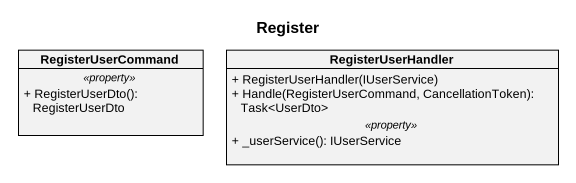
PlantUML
@startuml
title Register
hide circle
hide empty members
skinparam classAttributeIconSize 0
class RegisterUserCommand {
  .. <<property>> ..
  + RegisterUserDto(): RegisterUserDto
}
class RegisterUserHandler {
  + RegisterUserHandler(IUserService)
  + Handle(RegisterUserCommand, CancellationToken): Task<UserDto>
  .. <<property>> ..
  + _userService(): IUserService
}
@enduml
